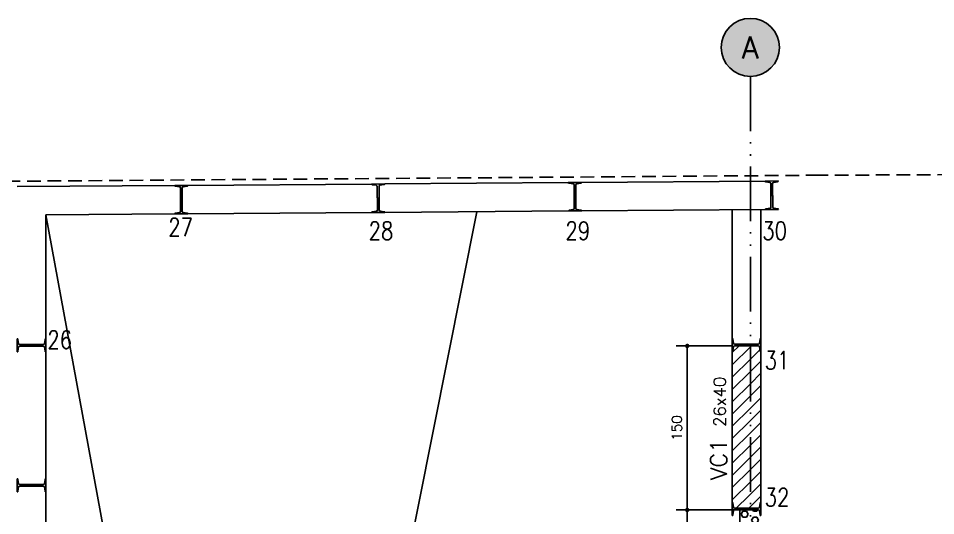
# Model space of a CAD drawing. Extents: x -14651 to 4579, y -10691 to -1290.
# Drawn here: x 194 to 1034, y -8896 to -8441 of the extents above; entities that cross this region are included whole.
import ezdxf
from ezdxf.enums import TextEntityAlignment as Align

# ---------------------------------------------------------------- set-up
doc = ezdxf.new("R2010")
doc.units = 0
doc.header["$LTSCALE"] = 25
doc.linetypes.add('DASHED2', pattern=[0.375, 0.25, -0.125])
doc.linetypes.add('ESTILO_TQS_0004', pattern=[3.3, 2, -0.4, 0.05, -0.4, 0.05, -0.4])
for name, color, linetype in [('COTA', 1, 'Continuous'), ('EIXOS', 1, 'ESTILO_TQS_0004'), ('H2', 252, 'Continuous'), ('H4', 254, 'Continuous'), ('IND-EIXOS', 2, 'Continuous'), ('LINHA-FINA', 1, 'Continuous'), ('PENA_6', 6, 'Continuous'), ('PROJ', 252, 'Continuous'), ('SOLO-FUNDAÇOES', 7, 'Continuous'), ('SOLOD-TEXTO-007', 7, 'Continuous'), ('TERRENO', 1, 'DASHED2'), ('TEXT-EIXOS', 3, 'Continuous'), ('VIG-D', 2, 'Continuous'), ('VIG-N', 4, 'Continuous'), ('VIGA', 3, 'Continuous')]:
    doc.layers.add(name, color=color, linetype=linetype)
doc.styles.add('COTA', font='romans.shx')
doc.styles.add('ROMANS', font='ROMANS')
doc.styles.get("Standard").update_dxf_attribs({"font": 'romans.shx'})
doc.dimstyles.new('forma', dxfattribs={"dimscale": 5, "dimtxt": 1.8, "dimasz": 0.8, "dimexe": 2, "dimexo": 1, "dimgap": 1, "dimtad": 1, "dimdec": 1, "dimzin": 9, "dimtxsty": 'COTA', "dimblk1": 'DOT', "dimblk2": 'DOT', "dimsah": 1, "dimcen": 0, "dimdle": 1, "dimclrd": 256, "dimclre": 256, "dimclrt": 2, "dimadec": 0, "dimazin": 0, "dimtfac": 1, "dimtdec": 0, "dimtmove": 0, "dimatfit": 3, "dimfxl": 1, "dimtolj": 1, "dimtzin": 0, "dimarcsym": 0})
pattern_1 = [(45, (0, 3000), (-5.61266, 5.61266), [])]

# ---------------------------------------------------------------- blocks, each defined once
blk = doc.blocks.new('perfilW250x38-5')
at = {"layer": 'PROJ', "linetype": 'Continuous'}
for p, q in [((0.0856, 0.0655), (0.2064, 0.0655)), ((0.1292, 0.0536), (0.0918, 0.0594)), ((0.1378, 0.0434), (0.1378, -0.1724)), ((0.1542, 0.0434), (0.1542, -0.1724)), ((0.1629, 0.0536), (0.2003, 0.0594)), ((0.0856, -0.1945), (0.2064, -0.1945)), ((0.1292, -0.1825), (0.0918, -0.1883)), ((0.1629, -0.1825), (0.2003, -0.1883))]:
    blk.add_line(p, q, dxfattribs=at)
for centre, radius, start, end in [((0.0918, 0.0655), 0.00614, 180, 270), ((0.1276, 0.0434), 0.0102, 0, 81.15819), ((0.1644, 0.0434), 0.0102, 98.84181, 180), ((0.2003, 0.0655), 0.00614, 270, 0), ((0.0918, -0.1945), 0.00614, 90, 180), ((0.1276, -0.1724), 0.0102, 278.84181, 0), ((0.1644, -0.1724), 0.0102, 180, 261.15819), ((0.2003, -0.1945), 0.00614, 0, 90)]:
    blk.add_arc(centre, radius, start, end, dxfattribs=at)
at = {"layer": 'PROJ'}
blk.add_point((0.146, -0.0645), dxfattribs=at)
blk = doc.blocks.new('A$C0fe96c67')
at = {"layer": 'LINHA-FINA'}
for points in [[(998.18, -258.77), (854.18, -259.88)], [(1178.17, -257.48), (1010.26, -258.77)], [(1190.25, -257.39), (1358.16, -256.14)], [(1370.24, -256.05), (1538.15, -254.8)], [(880.18, -285.68), (998.37, -284.77)], [(1010.26, -284.77), (1178.36, -283.48)], [(1358.35, -282.14), (1190.44, -283.39)], [(1538.34, -280.8), (1370.43, -282.05)], [(1508.19, -398.71), (1508.19, -281.02)], [(1534.19, -398.71), (1534.19, -280.83)], [(880.18, -285.68), (880.18, -399.02)], [(880.18, -411.1), (880.18, -527.02)], [(880.18, -539.1), (880.18, -660.06)]]:
    blk.add_lwpolyline(points, dxfattribs=at)
at = {"layer": 'VIGA'}
for points in [[(1508.19, -410.79), (1508.19, -548.75)], [(1534.19, -410.79), (1534.19, -548.75)]]:
    blk.add_lwpolyline(points, dxfattribs=at)
at = {"layer": 'SOLO-FUNDAÇOES', "color": 111, "xscale": 100, "yscale": 100, "zscale": 100}
blk.add_blockref('perfilW250x38-5', (989.62, -265.32), dxfattribs=at)
for p, rotation in [((1169.66, -264.09), 0.4262441067884888), ((1349.65, -262.75), 0.4262441067884888), ((1529.64, -261.41), 0.4262441067884888), ((873.63, -390.46), 270), ((1527.63, -390.15), 270), ((873.63, -518.46), 270), ((1527.63, -540.19), 270)]:
    blk.add_blockref('perfilW250x38-5', p, dxfattribs=dict(at, rotation=rotation))
at = {"layer": 'SOLOD-TEXTO-007', "style": 'ROMANS', "width": 0.8}
for s, p in [('27', (992.24, -305.17)), ('28', (1175.52, -308.52)), ('29', (1355.52, -308.52)), ('30', (1535.52, -308.52)), ('26', (881.69, -408.2)), ('31', (1537.79, -426.98)), ('32', (1537.82, -552.21))]:
    blk.add_text(s, height=16.5, dxfattribs=at).set_placement(p)
blk = doc.blocks.new('_Dot')
at = {"color": 0, "linetype": 'ByBlock', "lineweight": -2}
blk.add_line((-0.5, 0), (-1, 0), dxfattribs=at)
at = {"color": 0, "linetype": 'ByBlock', "const_width": 0.5}
blk.add_lwpolyline([(-0.25, 0, 1), (0.25, 0, 1)], format="xyb", close=True, dxfattribs=at)
blk = doc.blocks.new('*D314')
at = {"layer": 'COTA', "lineweight": -2, "transparency": 16777216}
for p, q in [((849.52, -8891.17), (796.28, -8891.17)), ((806.28, -9003.6), (806.28, -8895.17)), ((838.52, -9007.6), (796.28, -9007.6))]:
    blk.add_line(p, q, dxfattribs=at)
at = {"layer": 'Defpoints', "color": 0, "transparency": 16777216}
for p in [(806.28, -8891.17), (854.52, -8891.17), (843.52, -9007.6)]:
    blk.add_point(p, dxfattribs=at)
at = {"layer": 'COTA', "lineweight": -2, "transparency": 16777216, "xscale": 4, "yscale": 4, "zscale": 4}
for p, rotation in [((806.28, -8891.17), 90), ((806.28, -9007.6), 270)]:
    blk.add_blockref('_Dot', p, dxfattribs=dict(at, rotation=rotation))
at = {"layer": 'COTA', "color": 2, "transparency": 16777216, "insert": (795.92, -8949.39), "char_height": 9, "attachment_point": 5, "rotation": 90, "style": 'COTA'}
blk.add_mtext('\\A1;116,4 ', dxfattribs=at)
blk = doc.blocks.new('*D321')
at = {"layer": 'COTA', "lineweight": -2, "transparency": 16777216}
for p, q in [((847.4, -8741.13), (796.28, -8741.13)), ((806.28, -8887.17), (806.28, -8745.13)), ((849.52, -8891.17), (796.28, -8891.17))]:
    blk.add_line(p, q, dxfattribs=at)
at = {"layer": 'Defpoints', "color": 0, "transparency": 16777216}
for p in [(806.28, -8741.13), (852.4, -8741.13), (854.52, -8891.17)]:
    blk.add_point(p, dxfattribs=at)
at = {"layer": 'COTA', "lineweight": -2, "transparency": 16777216, "xscale": 4, "yscale": 4, "zscale": 4}
for p, rotation in [((806.28, -8741.13), 90), ((806.28, -8891.17), 270)]:
    blk.add_blockref('_Dot', p, dxfattribs=dict(at, rotation=rotation))
at = {"layer": 'COTA', "color": 2, "transparency": 16777216, "insert": (796.78, -8816.15), "char_height": 9, "attachment_point": 5, "rotation": 90, "style": 'COTA'}
blk.add_mtext('\\A1;150 ', dxfattribs=at)

msp = doc.modelspace()

# ---------------------------------------------------------------- hatches: boundary and pattern name
at = {"layer": 'H2'}
h = msp.add_hatch(dxfattribs=at)
h.set_pattern_fill('ANSI31', color=256, scale=2.5, style=0)
h.set_pattern_definition(pattern_1)
h.paths.add_polyline_path([(873.52, -8746.35), (873.52, -8734.27, 0.414214), (872.91, -8734.89), (872.33, -8738.63, -0.369704), (871.32, -8739.49), (864.02, -8739.49), (864.02, -8889.54), (871.32, -8889.54, 0.369704), (872.33, -8888.67), (872.91, -8884.93, -0.414214), (873.52, -8884.31)])
h = msp.add_hatch(dxfattribs=at)
h.set_pattern_fill('ANSI31', color=256, scale=2.5, style=0)
h.set_pattern_definition(pattern_1)
h.paths.add_polyline_path([(864.02, -8741.13), (849.73, -8741.13, 0.369704), (848.72, -8742), (848.14, -8745.74, -0.414214), (847.52, -8746.35), (847.52, -8884.31), (847.52, -8896.39, 0.414214), (848.14, -8895.78), (848.72, -8892.04, -0.369704), (849.73, -8891.17), (864.02, -8891.17)])
h = msp.add_hatch(dxfattribs=at)
h.set_pattern_fill('HEX', color=256, style=0)
h.paths.add_polyline_path([(873.52, -8896.39, -0.326447), (872.94, -8895.97), (872.33, -8892.04, 0.369704), (871.32, -8891.17), (854.52, -8891.17), (854.52, -9007.6), (873.52, -9007.6)])
at = {"layer": 'H4'}
h = msp.add_hatch(color=256, dxfattribs=at)
edge = h.paths.add_edge_path()
edge.add_arc((864.02, -8468.08), 26.59, 0, 360)

# ---------------------------------------------------------------- linework, layer by layer
at = {"layer": 'EIXOS'}
msp.add_line((864.02, -8494.61), (864.02, -10689.12), dxfattribs=at)
at = {"layer": 'IND-EIXOS'}
msp.add_circle((864.02, -8468.08), 26.59, dxfattribs=at)
at = {"layer": 'LINHA-FINA'}
for points in [[(219.52, -8621.25), (576.25, -10563.98)], [(227.02, -10562), (613.74, -8618.33)]]:
    msp.add_lwpolyline(points, dxfattribs=at)
at = {"layer": 'TERRENO', "linetype": 'DASHED2', "ltscale": 2}
msp.add_lwpolyline([(2359.47, -8578.84), (1610.11, -8581.94), (927.42, -8584.99), (-330.86, -8594.35), (-501.12, -9591.06), (-585.15, -10102.45), (-671.86, -10538.06), (-680.48, -10588.6), (247, -10593.14), (553.8, -10594.59), (798.65, -10597.01), (1370.85, -10596.96), (1899.7, -10605.56)], dxfattribs=at)
at = {"layer": 'VIGA'}
msp.add_lwpolyline([(854.52, -8891.17), (854.52, -9007.6)], dxfattribs=at)

# ---------------------------------------------------------------- block references
at = {"layer": 'PENA_6'}
msp.add_blockref('A$C0fe96c67', (-660.66, -8335.56), dxfattribs=at)

# ---------------------------------------------------------------- texts
at = {"layer": 'TEXT-EIXOS'}
msp.add_text('A', height=20, dxfattribs=at).set_placement((863.91, -8468.08), align=Align.MIDDLE_CENTER)
at = {"layer": 'VIG-D', "linetype": 'Continuous'}
msp.add_text('26x40', height=11, rotation=90, dxfattribs=at).set_placement((841.5, -8815.09))
at = {"layer": 'VIG-N', "linetype": 'Continuous'}
msp.add_text('VC1', height=15, rotation=90, dxfattribs=at).set_placement((842.47, -8864.02))

# ---------------------------------------------------------------- dimensions: what is measured, and where the dimension line sits
at = {"layer": 'COTA'}
for base, p1, p2, override, picture, middle in [((806.28, -8741.13), (854.52, -8891.17), (852.4, -8741.13), {"dimpost": ' ', "dimtmove": 1}, '*D321', (796.78, -8816.15)), ((806.28, -8891.17), (843.52, -9007.6), (854.52, -8891.17), {"dimpost": ' '}, '*D314', (795.92, -8949.39))]:
    dim = msp.add_linear_dim(base=base, p1=p1, p2=p2, angle=90, dimstyle='forma', override=override, dxfattribs=at)
    dim.commit()
    dim.dimension.update_dxf_attribs({"geometry": picture, "text_midpoint": middle})

doc.saveas('drawing.dxf')
